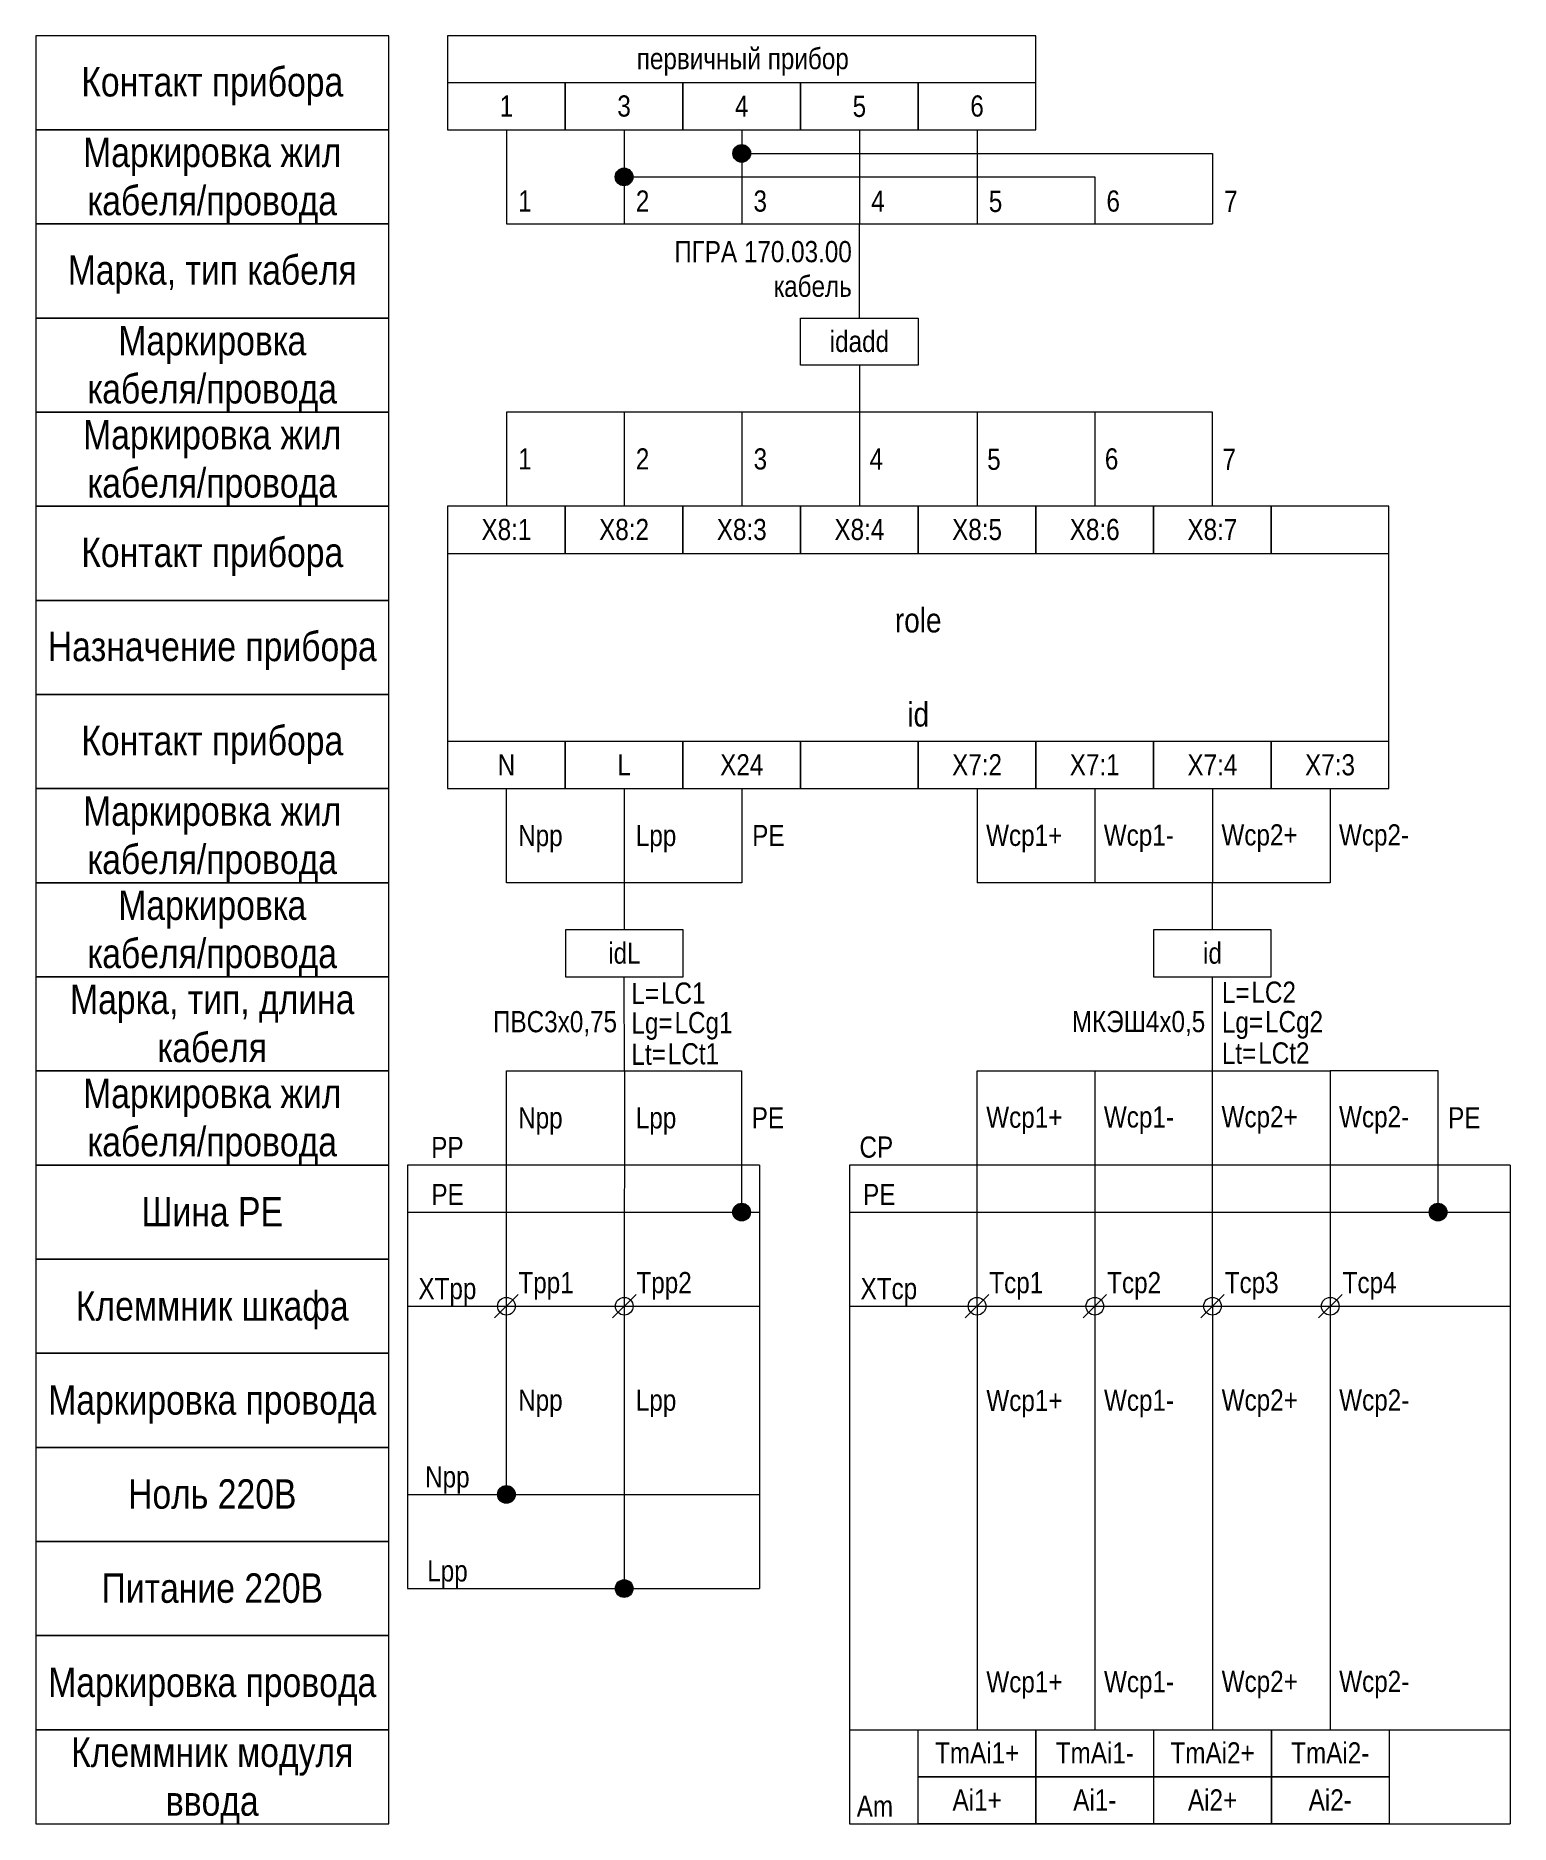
# Model space of a CAD drawing. Header units: millimetres. Extents: x 20 to 145, y -157 to -5.
import ezdxf

# ---------------------------------------------------------------- set-up
doc = ezdxf.new("R2010")
doc.units = ezdxf.units.MM
doc.header["$MEASUREMENT"] = 0
doc.linetypes.add('1_1', pattern=[2000, 1000, -1000])
doc.linetypes.add('4_2_1_2', pattern=[6702.777624, 3527.777672, -1763.888836, 0, -1411.111116])
for name, color, linetype in [('cp_names', 7, 'Continuous'), ('cp_params_ai', 7, 'Continuous'), ('cp_static_ai', 7, 'Continuous'), ('id_names', 7, 'Continuous'), ('id_params', 7, 'Continuous'), ('id_params_ai', 7, 'Continuous'), ('id_static', 7, 'Continuous'), ('id_static_ai', 7, 'Continuous')]:
    doc.layers.add(name, color=color, linetype=linetype)
doc.styles.add('СГЕНЕРИР_СТИЛЬ_1', font='')
doc.styles.get('СГЕНЕРИР_СТИЛЬ_1').set_extended_font_data('Arial Narrow')

msp = doc.modelspace()

# ---------------------------------------------------------------- hatches: boundary and pattern name
at = {"layer": 'cp_static_ai', "linetype": 'Continuous', "lineweight": 0, "true_color": 0x000000}
msp.add_hatch(color=18, dxfattribs=at).paths.add_polyline_path([(138.43, -105), (138.49, -105.29), (138.65, -105.53), (138.9, -105.69), (139.18, -105.75), (139.47, -105.69), (139.71, -105.53), (139.88, -105.29), (139.93, -105), (139.88, -104.71), (139.71, -104.47), (139.47, -104.31), (139.18, -104.25), (138.9, -104.31), (138.65, -104.47), (138.49, -104.71)])
at = {"layer": 'id_static', "linetype": 'Continuous', "lineweight": 0, "true_color": 0x000000}
for points in [[(79.24, -105), (79.3, -105.29), (79.46, -105.53), (79.71, -105.69), (79.99, -105.75), (80.28, -105.69), (80.52, -105.53), (80.69, -105.29), (80.74, -105), (80.69, -104.71), (80.52, -104.47), (80.28, -104.31), (79.99, -104.25), (79.71, -104.31), (79.46, -104.47), (79.3, -104.71)], [(59.25, -129), (59.3, -129.29), (59.47, -129.53), (59.71, -129.69), (60, -129.75), (60.28, -129.69), (60.53, -129.53), (60.69, -129.29), (60.75, -129), (60.69, -128.71), (60.53, -128.47), (60.28, -128.31), (60, -128.25), (59.71, -128.31), (59.47, -128.47), (59.3, -128.71)], [(69.26, -137), (69.32, -137.29), (69.48, -137.53), (69.73, -137.69), (70.01, -137.75), (70.3, -137.69), (70.54, -137.53), (70.71, -137.29), (70.76, -137), (70.71, -136.71), (70.54, -136.47), (70.3, -136.31), (70.01, -136.25), (69.73, -136.31), (69.48, -136.47), (69.32, -136.71)]]:
    msp.add_hatch(color=18, dxfattribs=at).paths.add_polyline_path(points)
at = {"layer": 'id_static_ai', "linetype": 'Continuous', "lineweight": 0, "true_color": 0x000000}
for points in [[(79.25, -15), (79.31, -15.29), (79.47, -15.53), (79.71, -15.69), (80, -15.75), (80.29, -15.69), (80.53, -15.53), (80.69, -15.29), (80.75, -15), (80.69, -14.71), (80.53, -14.47), (80.29, -14.31), (80, -14.25), (79.71, -14.31), (79.47, -14.47), (79.31, -14.71)], [(69.25, -17), (69.31, -17.29), (69.47, -17.53), (69.71, -17.69), (70, -17.75), (70.29, -17.69), (70.53, -17.53), (70.69, -17.29), (70.75, -17), (70.69, -16.71), (70.53, -16.47), (70.29, -16.31), (70, -16.25), (69.71, -16.31), (69.47, -16.47), (69.31, -16.71)]]:
    msp.add_hatch(color=18, dxfattribs=at).paths.add_polyline_path(points)

# ---------------------------------------------------------------- linework, layer by layer
at = {"layer": 'cp_names', "color": 7, "linetype": 'Continuous', "lineweight": 15, "ltscale": 100}
for points in [[(20, -109), (50, -109), (50, -101), (20, -101)], [(20, -117), (50, -117), (50, -109), (20, -109)], [(20, -125), (50, -125), (50, -117), (20, -117)], [(20, -133), (50, -133), (50, -125), (20, -125)], [(20, -141), (50, -141), (50, -133), (20, -133)], [(20, -149), (50, -149), (50, -141), (20, -141)], [(20, -157), (50, -157), (50, -149), (20, -149)]]:
    msp.add_lwpolyline(points, close=True, dxfattribs=at)
at = {"layer": 'cp_static_ai', "color": 7, "linetype": 'Continuous', "lineweight": 15, "ltscale": 100}
for p, q in [((100, -113), (100, -93)), ((100, -93), (120.01, -93)), ((110, -93), (110.01, -113)), ((120.01, -113), (120.01, -93)), ((120.01, -93), (130, -93)), ((130, -93), (130.02, -113)), ((139.18, -93), (130, -93)), ((139.18, -104.25), (139.18, -93)), ((89.16, -105), (145.32, -105)), ((99, -114), (101, -112)), ((109.01, -114), (111.01, -112)), ((119.01, -114), (121.01, -112)), ((129.02, -114), (131.02, -112)), ((100, -113), (100, -149)), ((110.01, -113), (110.01, -149)), ((120.01, -113), (120.01, -149)), ((130.02, -113), (130.02, -149)), ((89.16, -149), (145.32, -149)), ((89.16, -157), (145.32, -157))]:
    msp.add_line(p, q, dxfattribs=at)
at = {"layer": 'cp_static_ai', "color": 7, "linetype": '1_1', "lineweight": 15, "ltscale": 100}
for p, q in [((145.32, -101), (89.16, -101)), ((89.16, -101), (89.16, -157)), ((145.32, -101), (145.32, -157))]:
    msp.add_line(p, q, dxfattribs=at)
at = {"layer": 'cp_static_ai', "color": 7, "linetype": '4_2_1_2', "lineweight": 15, "ltscale": 100}
msp.add_line((89.16, -113), (145.32, -113), dxfattribs=at)
at = {"layer": 'cp_static_ai', "color": 7, "linetype": 'Continuous', "lineweight": 15, "ltscale": 100}
for points in [[(95.01, -149), (105.01, -149), (105.01, -153), (95.01, -153)], [(105.01, -149), (115.01, -149), (115.01, -153), (105.01, -153)], [(115.02, -149), (125.02, -149), (125.02, -153), (115.02, -153)], [(125.02, -149), (135.02, -149), (135.02, -153), (125.02, -153)], [(95.01, -153), (105.01, -153), (105.01, -157), (95.01, -157)], [(105.01, -153), (115.01, -153), (115.01, -157), (105.01, -157)], [(115.02, -153), (125.02, -153), (125.02, -157), (115.02, -157)], [(125.02, -153), (135.02, -153), (135.02, -157), (125.02, -157)]]:
    msp.add_lwpolyline(points, close=True, dxfattribs=at)
for centre in [(139.18, -105), (100, -113), (110.01, -113), (120.01, -113), (130.02, -113)]:
    msp.add_circle(centre, 0.75, dxfattribs=at)
at = {"layer": 'id_names', "color": 7, "linetype": 'Continuous', "lineweight": 15, "ltscale": 100}
for points in [[(20, -13), (50, -13), (50, -5), (20, -5)], [(20, -21), (50, -21), (50, -13), (20, -13)], [(20, -29), (50, -29), (50, -21), (20, -21)], [(20, -37), (50, -37), (50, -29), (20, -29)], [(20, -45), (50, -45), (50, -37), (20, -37)], [(20, -53), (50, -53), (50, -45), (20, -45)], [(20, -61), (50, -61), (50, -53), (20, -53)], [(20, -69), (50, -69), (50, -61), (20, -61)], [(20, -77), (50, -77), (50, -69), (20, -69)], [(20, -85), (50, -85), (50, -77), (20, -77)], [(20, -93), (50, -93), (50, -85), (20, -85)], [(20, -101), (50, -101), (50, -93), (20, -93)], [(20, -109), (50, -109), (50, -101), (20, -101)], [(20, -117), (50, -117), (50, -109), (20, -109)], [(20, -125), (50, -125), (50, -117), (20, -117)], [(20, -133), (50, -133), (50, -125), (20, -125)], [(20, -141), (50, -141), (50, -133), (20, -133)]]:
    msp.add_lwpolyline(points, close=True, dxfattribs=at)
at = {"layer": 'id_static', "color": 7, "linetype": 'Continuous', "lineweight": 15, "ltscale": 100}
for p, q in [((70, -69), (70, -77)), ((80, -69), (80, -77)), ((70.03, -81), (70.03, -77)), ((70.03, -93), (70.02, -85)), ((51.59, -105), (81.51, -105)), ((59, -114), (61, -112)), ((69.02, -114), (71.02, -112)), ((51.59, -129), (81.51, -129)), ((51.59, -137), (81.51, -137))]:
    msp.add_line(p, q, dxfattribs=at)
at = {"layer": 'id_static', "color": 7, "linetype": '1_1', "lineweight": 15, "ltscale": 100}
for p, q in [((81.51, -101), (51.59, -101)), ((51.59, -101), (51.59, -137)), ((81.51, -101), (81.51, -137))]:
    msp.add_line(p, q, dxfattribs=at)
at = {"layer": 'id_static', "color": 7, "linetype": '4_2_1_2', "lineweight": 15, "ltscale": 100}
msp.add_line((51.59, -113), (81.51, -113), dxfattribs=at)
at = {"layer": 'id_static', "color": 7, "linetype": 'Continuous', "lineweight": 15, "ltscale": 100}
for points in [[(55, -69), (65, -69), (65, -65), (55, -65)], [(65, -69), (75, -69), (75, -65), (65, -65)], [(75, -69), (85, -69), (85, -65), (75, -65)], [(65.02, -85), (75.02, -85), (75.02, -81), (65.02, -81)]]:
    msp.add_lwpolyline(points, close=True, dxfattribs=at)
for points in [[(80, -77), (60, -77), (60, -69)], [(70.03, -93), (70.02, -113)]]:
    msp.add_lwpolyline(points, dxfattribs=at)
at = {"layer": 'id_static', "color": 7, "linetype": 'Continuous', "lineweight": 15, "ltscale": 100, "flags": 128}
for points in [[(60, -128.25), (60, -93), (79.99, -93)], [(79.99, -93), (79.99, -104.25)], [(70.02, -113), (70.01, -136.25)]]:
    msp.add_lwpolyline(points, dxfattribs=at)
at = {"layer": 'id_static', "color": 7, "linetype": 'Continuous', "lineweight": 15, "ltscale": 100}
for centre in [(79.99, -105), (60, -113), (70.02, -113), (60, -129), (70.01, -137)]:
    msp.add_circle(centre, 0.75, dxfattribs=at)
at = {"layer": 'id_static_ai', "color": 7, "linetype": 'Continuous', "lineweight": 15, "ltscale": 100}
for p, q in [((70, -13), (70, -21)), ((80, -13), (80, -21)), ((90, -13), (90, -21)), ((100, -13), (100, -21)), ((80.75, -15), (120, -15)), ((120, -15), (120, -17)), ((70.75, -17), (110, -17)), ((110, -17), (110, -21)), ((120, -17), (120, -21)), ((90, -33), (90, -37)), ((70, -37), (70, -45)), ((80, -37), (80, -45)), ((90, -37), (90, -45)), ((100, -37), (100, -45)), ((110, -37), (110, -45)), ((100.01, -69), (100.01, -77)), ((110, -69), (110, -77)), ((120, -69), (120, -77)), ((120.01, -81), (120.01, -77)), ((120.01, -93), (120.01, -85))]:
    msp.add_line(p, q, dxfattribs=at)
for points in [[(55, -13), (105, -13), (105, -5), (55, -5)], [(55, -13), (65, -13), (65, -9), (55, -9)], [(65, -13), (75, -13), (75, -9), (65, -9)], [(75, -13), (85, -13), (85, -9), (75, -9)], [(85, -13), (95, -13), (95, -9), (85, -9)], [(95, -13), (105, -13), (105, -9), (95, -9)], [(85, -29), (95, -29), (95, -33), (85, -33)], [(55, -69), (135, -69), (135, -45), (55, -45)], [(55, -49), (65, -49), (65, -45), (55, -45)], [(65, -49), (75, -49), (75, -45), (65, -45)], [(75, -49), (85, -49), (85, -45), (75, -45)], [(85, -49), (95, -49), (95, -45), (85, -45)], [(95, -49), (105, -49), (105, -45), (95, -45)], [(105, -49), (115, -49), (115, -45), (105, -45)], [(115, -49), (125, -49), (125, -45), (115, -45)], [(125, -49), (135, -49), (135, -45), (125, -45)], [(85, -69), (95, -69), (95, -65), (85, -65)], [(95, -69), (105, -69), (105, -65), (95, -65)], [(105, -69), (115, -69), (115, -65), (105, -65)], [(115, -69), (125, -69), (125, -65), (115, -65)], [(125, -69), (135, -69), (135, -65), (125, -65)], [(115.01, -85), (125.01, -85), (125.01, -81), (115.01, -81)]]:
    msp.add_lwpolyline(points, close=True, dxfattribs=at)
for points in [[(60, -13), (60, -21), (120, -21)], [(90, -29), (90, -21)], [(120, -45), (120, -37), (60, -37), (60, -45)], [(130, -69), (130, -77), (120.01, -77)], [(120.01, -77), (100.01, -77)]]:
    msp.add_lwpolyline(points, dxfattribs=at)
for centre in [(80, -15), (70, -17)]:
    msp.add_circle(centre, 0.75, dxfattribs=at)

# ---------------------------------------------------------------- texts
at = {"layer": 'cp_names', "color": 7, "linetype": 'Continuous', "lineweight": 15, "char_height": 2.5, "attachment_point": 2, "style": 'СГЕНЕРИР_СТИЛЬ_1'}
for s, insert in [('\\A1;{\\pqc;\\fArial Narrow|b0|i0|c204|p34;Шина PE}', (35, -103.72)), ('\\A1;{\\pqc;\\fArial Narrow|b0|i0|c204|p34;Клеммник\\fArial Narrow|b0|i0|c204|p34; шкафа}', (35, -111.72)), ('\\A1;{\\pqc;\\fArial Narrow|b0|i0|c204|p34;Маркировка \\fArial Narrow|b0|i0|c204|p34;провода}', (35, -119.72)), ('\\A1;{\\pqc;\\fArial Narrow|b0|i0|c204|p34;Ноль 220В}', (35, -127.71)), ('\\A1;{\\pqc;\\fArial Narrow|b0|i0|c204|p34;Питание\\fArial Narrow|b0|i0|c204|p34; 220В}', (35, -135.71)), ('\\A1;{\\pqc;\\fArial Narrow|b0|i0|c204|p34;Маркировка \\fArial Narrow|b0|i0|c204|p34;провода}', (35, -143.72))]:
    msp.add_mtext(s, dxfattribs=dict(at, insert=insert))
at = {"layer": 'cp_names', "color": 7, "linetype": 'Continuous', "lineweight": 15, "insert": (35, -149.66), "char_height": 2.5, "attachment_point": 2, "line_spacing_factor": 0.996136, "style": 'СГЕНЕРИР_СТИЛЬ_1'}
msp.add_mtext('\\A1;{\\pqc;\\fArial Narrow|b0|i0|c204|p34;Клеммник модуля\\P\\pqc;\\fArial Narrow|b0|i0|c204|p34;ввода}', dxfattribs=at)
at = {"layer": 'cp_params_ai', "color": 7, "linetype": 'Continuous', "lineweight": 15, "char_height": 1.8, "style": 'СГЕНЕРИР_СТИЛЬ_1'}
for s, insert, attachment_point in [('\\A1;{\\pql;\\fArial Narrow|b0|i0|c204|p34;Wcp1\\fArial Narrow|b0|i0|c204|p34;+}', (100.78, -96.03), 1), ('\\A1;{\\pql;\\fArial Narrow|b0|i0|c204|p34;Wcp\\fArial Narrow|b0|i0|c204|p34;1-}', (110.78, -96.01), 1), ('\\A1;{\\pql;\\fArial Narrow|b0|i0|c204|p34;Wcp\\fArial Narrow|b0|i0|c204|p34;2+}', (120.78, -95.99), 1), ('\\A1;{\\pql;\\fArial Narrow|b0|i0|c204|p34;Wcp\\fArial Narrow|b0|i0|c204|p34;2-}', (130.77, -95.99), 1), ('\\A1;{\\pqc;\\fArial Narrow|b0|i0|c204|p34;CP}', (91.44, -98.57), 2), ('\\A1;{\\pql;\\fArial Narrow|b0|i0|c204|p34;XTcp}', (90.1, -110.6), 1), ('\\A1;{\\pql;\\fArial Narrow|b0|i0|c204|p34;Tcp1}', (101.04, -110.09), 1), ('\\A1;{\\pql;\\fArial Narrow|b0|i0|c204|p34;Tcp2}', (111.06, -110.09), 1), ('\\A1;{\\pql;\\fArial Narrow|b0|i0|c204|p34;Tcp3}', (121.05, -110.09), 1), ('\\A1;{\\pql;\\fArial Narrow|b0|i0|c204|p34;Tcp4}', (131.07, -110.09), 1), ('\\A1;{\\pql;\\fArial Narrow|b0|i0|c204|p34;Wcp\\fArial Narrow|b0|i0|c204|p34;1-}', (110.79, -120.09), 1), ('\\A1;{\\pql;\\fArial Narrow|b0|i0|c204|p34;Wcp\\fArial Narrow|b0|i0|c204|p34;2+}', (120.79, -120.07), 1), ('\\A1;{\\pql;\\fArial Narrow|b0|i0|c204|p34;Wcp\\fArial Narrow|b0|i0|c204|p34;2-}', (130.78, -120.07), 1), ('\\A1;{\\pql;\\fArial Narrow|b0|i0|c204|p34;Wcp1\\fArial Narrow|b0|i0|c204|p34;+}', (100.79, -120.11), 1), ('\\A1;{\\pql;\\fArial Narrow|b0|i0|c204|p34;Wcp1\\fArial Narrow|b0|i0|c204|p34;+}', (100.79, -144.03), 1), ('\\A1;{\\pql;\\fArial Narrow|b0|i0|c204|p34;Wcp\\fArial Narrow|b0|i0|c204|p34;1-}', (110.79, -144.01), 1), ('\\A1;{\\pql;\\fArial Narrow|b0|i0|c204|p34;Wcp\\fArial Narrow|b0|i0|c204|p34;2+}', (120.79, -143.99), 1), ('\\A1;{\\pql;\\fArial Narrow|b0|i0|c204|p34;Wcp\\fArial Narrow|b0|i0|c204|p34;2-}', (130.78, -143.99), 1), ('\\A1;{\\pqc;\\fArial Narrow|b0|i0|c204|p34;Tm\\fArial Narrow|b0|i0|c204|p34;Ai1+}', (100.01, -150.07), 2), ('\\A1;{\\pqc;\\fArial Narrow|b0|i0|c204|p34;TmAi1\\fArial Narrow|b0|i0|c204|p34;-}', (110.01, -150.07), 2), ('\\A1;{\\pqc;\\fArial Narrow|b0|i0|c204|p34;TmAi\\fArial Narrow|b0|i0|c204|p34;2\\fArial Narrow|b0|i0|c204|p34;+}', (120.02, -150.07), 2), ('\\A1;{\\pqc;\\fArial Narrow|b0|i0|c204|p34;TmAi\\fArial Narrow|b0|i0|c204|p34;2\\fArial Narrow|b0|i0|c204|p34;-}', (130.02, -150.07), 2), ('\\A1;{\\pqc;\\fArial Narrow|b0|i0|c204|p34;Am}', (91.32, -154.6), 2), ('\\A1;{\\pqc;\\fArial Narrow|b0|i0|c204|p34;Ai1+}', (100.01, -154.07), 2), ('\\A1;{\\pqc;\\fArial Narrow|b0|i0|c204|p34;Ai1\\fArial Narrow|b0|i0|c204|p34;-}', (110.01, -154.07), 2), ('\\A1;{\\pqc;\\fArial Narrow|b0|i0|c204|p34;Ai\\fArial Narrow|b0|i0|c204|p34;2\\fArial Narrow|b0|i0|c204|p34;+}', (120.02, -154.07), 2), ('\\A1;{\\pqc;\\fArial Narrow|b0|i0|c204|p34;Ai\\fArial Narrow|b0|i0|c204|p34;2\\fArial Narrow|b0|i0|c204|p34;-}', (130.02, -154.07), 2)]:
    msp.add_mtext(s, dxfattribs=dict(at, insert=insert, attachment_point=attachment_point))
at = {"layer": 'cp_static_ai', "color": 7, "linetype": 'Continuous', "lineweight": 15, "char_height": 1.8, "style": 'СГЕНЕРИР_СТИЛЬ_1'}
for s, insert, attachment_point in [('\\A1;{\\pqr;\\fArial Narrow|b0|i0|c204|p34;PE}', (142.79, -96.08), 3), ('\\A1;{\\pqc;\\fArial Narrow|b0|i0|c204|p34;PE}', (91.69, -102.6), 2)]:
    msp.add_mtext(s, dxfattribs=dict(at, insert=insert, attachment_point=attachment_point))
at = {"layer": 'id_names', "color": 7, "linetype": 'Continuous', "lineweight": 15, "char_height": 2.5, "attachment_point": 2, "style": 'СГЕНЕРИР_СТИЛЬ_1'}
for s, insert in [('\\A1;{\\pqc;\\fArial Narrow|b0|i0|c204|p34;Контакт прибора}', (35, -7.66)), ('\\A1;{\\pqc;\\fArial Narrow|b0|i0|c204|p34;Марка, тип кабеля}', (35, -23.66)), ('\\A1;{\\pqc;\\fArial Narrow|b0|i0|c204|p34;Контакт прибора}', (35, -47.66)), ('\\A1;{\\pqc;\\fArial Narrow|b0|i0|c204|p34;Назначение прибора}', (35, -55.66)), ('\\A1;{\\pqc;\\fArial Narrow|b0|i0|c204|p34;Контакт прибора}', (35, -63.66)), ('\\A1;{\\pqc;\\fArial Narrow|b0|i0|c204|p34;Шина PE}', (35, -103.72)), ('\\A1;{\\pqc;\\fArial Narrow|b0|i0|c204|p34;Клеммник\\fArial Narrow|b0|i0|c204|p34; шкафа}', (35, -111.72)), ('\\A1;{\\pqc;\\fArial Narrow|b0|i0|c204|p34;Маркировка \\fArial Narrow|b0|i0|c204|p34;провода}', (35, -119.72)), ('\\A1;{\\pqc;\\fArial Narrow|b0|i0|c204|p34;Ноль 220В}', (35, -127.71)), ('\\A1;{\\pqc;\\fArial Narrow|b0|i0|c204|p34;Питание\\fArial Narrow|b0|i0|c204|p34; 220В}', (35, -135.71))]:
    msp.add_mtext(s, dxfattribs=dict(at, insert=insert))
for s, insert, line_spacing_factor in [('\\A1;{\\pqc;\\fArial Narrow|b0|i0|c204|p34;Маркировка жил\\P\\pqc;\\fArial Narrow|b0|i0|c204|p34;кабеля/провода}', (35, -13.66), 0.982786), ('\\A1;{\\pqc;\\fArial Narrow|b0|i0|c204|p34;Маркировка\\P\\pqc;\\fArial Narrow|b0|i0|c204|p34;кабеля/провода}', (35, -29.66), 0.982786), ('\\A1;{\\pqc;\\fArial Narrow|b0|i0|c204|p34;Маркировка жил\\P\\pqc;\\fArial Narrow|b0|i0|c204|p34;кабеля/провода}', (35, -37.66), 0.982786), ('\\A1;{\\pqc;\\fArial Narrow|b0|i0|c204|p34;Маркировка жил\\P\\pqc;\\fArial Narrow|b0|i0|c204|p34;кабеля/провода}', (35, -69.66), 0.982786), ('\\A1;{\\pqc;\\fArial Narrow|b0|i0|c204|p34;Маркировка\\P\\pqc;\\fArial Narrow|b0|i0|c204|p34;кабеля/провода}', (35, -77.66), 0.982786), ('\\A1;{\\pqc;\\fArial Narrow|b0|i0|c204|p34;Марка, тип\\fArial Narrow|b0|i0|c204|p34;, длина\\P\\pqc;\\fArial Narrow|b0|i0|c204|p34;кабеля}', (35, -85.66), 0.98101), ('\\A1;{\\pqc;\\fArial Narrow|b0|i0|c204|p34;Маркировка жил\\P\\pqc;\\fArial Narrow|b0|i0|c204|p34;кабеля/провода}', (35, -93.66), 0.982786)]:
    msp.add_mtext(s, dxfattribs=dict(at, insert=insert, line_spacing_factor=line_spacing_factor))
at = {"layer": 'id_params', "color": 7, "linetype": 'Continuous', "lineweight": 15, "char_height": 1.8, "style": 'СГЕНЕРИР_СТИЛЬ_1'}
for s, insert, attachment_point in [('\\A1;{\\pql;\\fArial Narrow|b0|i0|c204|p34;N\\fArial Narrow|b0|i0|c204|p34;p\\fArial Narrow|b0|i0|c204|p34;p}', (61, -72.08), 1), ('\\A1;{\\pql;\\fArial Narrow|b0|i0|c204|p34;L\\fArial Narrow|b0|i0|c204|p34;p\\fArial Narrow|b0|i0|c204|p34;p}', (71, -72.08), 1), ('\\A1;{\\pqc;\\fArial Narrow|b0|i0|c204|p34;id\\fArial Narrow|b0|i0|c204|p34;L}', (70.03, -82.08), 2), ('\\A1;{\\pql;\\fArial Narrow|b0|i0|c204|p34;LC\\fArial Narrow|b0|i0|c204|p34;1}', (73.14, -85.48), 1), ('\\A1;{\\pql;\\fArial Narrow|b0|i0|c204|p34;LCg\\fArial Narrow|b0|i0|c204|p34;1}', (74.29, -87.99), 1), ('\\A1;{\\pql;\\fArial Narrow|b0|i0|c204|p34;LCt\\fArial Narrow|b0|i0|c204|p34;1}', (73.72, -90.64), 1), ('\\A1;{\\pql;\\fArial Narrow|b0|i0|c204|p34;N\\fArial Narrow|b0|i0|c204|p34;p\\fArial Narrow|b0|i0|c204|p34;p}', (61, -96.08), 1), ('\\A1;{\\pql;\\fArial Narrow|b0|i0|c204|p34;L\\fArial Narrow|b0|i0|c204|p34;p\\fArial Narrow|b0|i0|c204|p34;p}', (71, -96.08), 1), ('\\A1;{\\pql;\\fArial Narrow|b0|i0|c204|p34;P\\fArial Narrow|b0|i0|c204|p34;P}', (53.61, -98.6), 1), ('\\A1;{\\pql;\\fArial Narrow|b0|i0|c204|p34;XTpp}', (52.52, -110.6), 1), ('\\A1;{\\pql;\\fArial Narrow|b0|i0|c204|p34;Tpp1}', (61.02, -110.09), 1), ('\\A1;{\\pql;\\fArial Narrow|b0|i0|c204|p34;Tpp2}', (71.05, -110.09), 1), ('\\A1;{\\pql;\\fArial Narrow|b0|i0|c204|p34;N\\fArial Narrow|b0|i0|c204|p34;p\\fArial Narrow|b0|i0|c204|p34;p}', (61, -120.08), 1), ('\\A1;{\\pql;\\fArial Narrow|b0|i0|c204|p34;L\\fArial Narrow|b0|i0|c204|p34;p\\fArial Narrow|b0|i0|c204|p34;p}', (71, -120.08), 1), ('\\A1;{\\pql;\\fArial Narrow|b0|i0|c204|p34;N\\fArial Narrow|b0|i0|c204|p34;p\\fArial Narrow|b0|i0|c204|p34;p}', (53.09, -126.6), 1), ('\\A1;{\\pql;\\fArial Narrow|b0|i0|c204|p34;L\\fArial Narrow|b0|i0|c204|p34;p\\fArial Narrow|b0|i0|c204|p34;p}', (53.27, -134.6), 1)]:
    msp.add_mtext(s, dxfattribs=dict(at, insert=insert, attachment_point=attachment_point))
at = {"layer": 'id_params_ai', "color": 7, "linetype": 'Continuous', "lineweight": 15, "attachment_point": 2, "style": 'СГЕНЕРИР_СТИЛЬ_1'}
for s, insert, char_height, width in [('\\A1;{\\pqc;\\fArial Narrow|b0|i0|c204|p34;первичный прибор}', (80.09, -6.04), 1.8, 50), ('\\A1;{\\pqc;\\fArial Narrow|b0|i0|c204|p34;role}', (95, -53.65), 2.0728, 60)]:
    msp.add_mtext(s, dxfattribs=dict(at, insert=insert, char_height=char_height, width=width))
at = {"layer": 'id_params_ai', "color": 7, "linetype": 'Continuous', "lineweight": 15, "style": 'СГЕНЕРИР_СТИЛЬ_1'}
for s, insert, char_height, attachment_point in [('\\A1;{\\pqc;\\fArial Narrow|b0|i0|c204|p34;id\\fArial Narrow|b0|i0|c204|p34;add}', (90, -30.08), 1.8, 2), ('\\A1;{\\pqc;\\fArial Narrow|b0|i0|c204|p34;id}', (95, -61.65), 2.0728, 2), ('\\A1;{\\pql;\\fArial Narrow|b0|i0|c204|p34;Wcp1\\fArial Narrow|b0|i0|c204|p34;+}', (100.77, -72.07), 1.8, 1), ('\\A1;{\\pql;\\fArial Narrow|b0|i0|c204|p34;Wcp\\fArial Narrow|b0|i0|c204|p34;1-}', (110.77, -72.05), 1.8, 1), ('\\A1;{\\pql;\\fArial Narrow|b0|i0|c204|p34;Wcp\\fArial Narrow|b0|i0|c204|p34;2+}', (120.77, -72.03), 1.8, 1), ('\\A1;{\\pql;\\fArial Narrow|b0|i0|c204|p34;Wcp\\fArial Narrow|b0|i0|c204|p34;2-}', (130.76, -72.03), 1.8, 1), ('\\A1;{\\pqc;\\fArial Narrow|b0|i0|c204|p34;id}', (120.01, -82.08), 1.8, 2), ('\\A1;{\\pql;\\fArial Narrow|b0|i0|c204|p34;LC\\fArial Narrow|b0|i0|c204|p34;2}', (123.32, -85.4), 1.8, 1), ('\\A1;{\\pql;\\fArial Narrow|b0|i0|c204|p34;LCg\\fArial Narrow|b0|i0|c204|p34;2}', (124.48, -87.91), 1.8, 1), ('\\A1;{\\pql;\\fArial Narrow|b0|i0|c204|p34;LCt\\fArial Narrow|b0|i0|c204|p34;2}', (123.9, -90.57), 1.8, 1)]:
    msp.add_mtext(s, dxfattribs=dict(at, insert=insert, char_height=char_height, attachment_point=attachment_point))
at = {"layer": 'id_static', "color": 7, "linetype": 'Continuous', "lineweight": 15, "char_height": 1.8, "style": 'СГЕНЕРИР_СТИЛЬ_1'}
for s, insert, attachment_point in [('\\A1;{\\pqc;\\fArial Narrow|b0|i0|c204|p34;N}', (60, -66.08), 2), ('\\A1;{\\pqc;\\fArial Narrow|b0|i0|c204|p34;L}', (70, -66.08), 2), ('\\A1;{\\pqc;\\fArial Narrow|b0|i0|c204|p34;X24}', (80, -66.07), 2), ('\\A1;{\\pqr;\\fArial Narrow|b0|i0|c204|p34;PE}', (83.64, -72.08), 3), ('\\A1;{\\pql;\\fArial Narrow|b0|i0|c204|p34;L=}', (70.63, -85.51), 1), ('\\A1;{\\pql;\\fArial Narrow|b0|i0|c204|p34;Lg=}', (70.63, -88.02), 1), ('\\A1;{\\pql;\\fArial Narrow|b0|i0|c204|p34;Lt=}', (70.63, -90.68), 1), ('\\A1;{\\pqr;\\fArial Narrow|b0|i0|c204|p34;PE}', (83.6, -96.08), 3), ('\\A1;{\\pqc;\\fArial Narrow|b0|i0|c204|p34;PE}', (55, -102.6), 2)]:
    msp.add_mtext(s, dxfattribs=dict(at, insert=insert, attachment_point=attachment_point))
at = {"layer": 'id_static', "color": 7, "linetype": 'Continuous', "lineweight": 40, "insert": (58.86, -87.91), "char_height": 1.8, "attachment_point": 1, "style": 'СГЕНЕРИР_СТИЛЬ_1'}
msp.add_mtext('\\A1;{\\pql;\\fArial Narrow|b0|i0|c204|p34;ПВС3х0,\\fArial Narrow|b0|i0|c204|p34;7\\fArial Narrow|b0|i0|c204|p34;5}', dxfattribs=at)
at = {"layer": 'id_static_ai', "color": 7, "linetype": 'Continuous', "lineweight": 15, "char_height": 1.8, "style": 'СГЕНЕРИР_СТИЛЬ_1'}
for s, insert, attachment_point in [('\\A1;{\\pqc;\\fArial Narrow|b0|i0|c204|p34;1}', (60, -10.07), 2), ('\\A1;{\\pqc;\\fArial Narrow|b0|i0|c204|p34;3}', (70, -10.07), 2), ('\\A1;{\\pqc;\\fArial Narrow|b0|i0|c204|p34;4}', (80, -10.08), 2), ('\\A1;{\\pqc;\\fArial Narrow|b0|i0|c204|p34;5}', (90, -10.1), 2), ('\\A1;{\\pqc;\\fArial Narrow|b0|i0|c204|p34;6}', (100, -10.07), 2), ('\\A1;{\\pql;\\fArial Narrow|b0|i0|c204|p34;1}', (61, -18.15), 1), ('\\A1;{\\pql;\\fArial Narrow|b0|i0|c204|p34;2}', (71, -18.15), 1), ('\\A1;{\\pql;\\fArial Narrow|b0|i0|c204|p34;3}', (81, -18.15), 1), ('\\A1;{\\pql;\\fArial Narrow|b0|i0|c204|p34;4}', (91, -18.16), 1), ('\\A1;{\\pql;\\fArial Narrow|b0|i0|c204|p34;5}', (101, -18.18), 1), ('\\A1;{\\pql;\\fArial Narrow|b0|i0|c204|p34;6}', (111, -18.15), 1), ('\\A1;{\\pql;\\fArial Narrow|b0|i0|c204|p34;7}', (121, -18.18), 1), ('\\A1;{\\pql;\\fArial Narrow|b0|i0|c204|p34;1}', (61, -40.07), 1), ('\\A1;{\\pql;\\fArial Narrow|b0|i0|c204|p34;2}', (71, -40.07), 1), ('\\A1;{\\pql;\\fArial Narrow|b0|i0|c204|p34;3}', (81.01, -40.07), 1), ('\\A1;{\\pqr;\\fArial Narrow|b0|i0|c204|p34;4}', (92.01, -40.08), 3), ('\\A1;{\\pqr;\\fArial Narrow|b0|i0|c204|p34;5}', (102.01, -40.1), 3), ('\\A1;{\\pqr;\\fArial Narrow|b0|i0|c204|p34;6}', (112.01, -40.07), 3), ('\\A1;{\\pqr;\\fArial Narrow|b0|i0|c204|p34;7}', (122.01, -40.1), 3), ('\\A1;{\\pqc;\\fArial Narrow|b0|i0|c204|p34;X\\fArial Narrow|b0|i0|c204|p34;8\\fArial Narrow|b0|i0|c204|p34;:1}', (60, -46.07), 2), ('\\A1;{\\pqc;\\fArial Narrow|b0|i0|c204|p34;X\\fArial Narrow|b0|i0|c204|p34;8\\fArial Narrow|b0|i0|c204|p34;:2}', (70, -46.07), 2), ('\\A1;{\\pqc;\\fArial Narrow|b0|i0|c204|p34;X\\fArial Narrow|b0|i0|c204|p34;8\\fArial Narrow|b0|i0|c204|p34;:3}', (80, -46.07), 2), ('\\A1;{\\pqc;\\fArial Narrow|b0|i0|c204|p34;X\\fArial Narrow|b0|i0|c204|p34;8\\fArial Narrow|b0|i0|c204|p34;:4}', (90, -46.07), 2), ('\\A1;{\\pqc;\\fArial Narrow|b0|i0|c204|p34;X\\fArial Narrow|b0|i0|c204|p34;8\\fArial Narrow|b0|i0|c204|p34;:5}', (100, -46.07), 2), ('\\A1;{\\pqc;\\fArial Narrow|b0|i0|c204|p34;X\\fArial Narrow|b0|i0|c204|p34;8\\fArial Narrow|b0|i0|c204|p34;:6}', (110, -46.07), 2), ('\\A1;{\\pqc;\\fArial Narrow|b0|i0|c204|p34;X8:\\fArial Narrow|b0|i0|c204|p34;7}', (120, -46.07), 2), ('\\A1;{\\pqc;\\fArial Narrow|b0|i0|c204|p34;X7:\\fArial Narrow|b0|i0|c204|p34;2}', (100, -66.07), 2), ('\\A1;{\\pqc;\\fArial Narrow|b0|i0|c204|p34;X7:\\fArial Narrow|b0|i0|c204|p34;1}', (110, -66.07), 2), ('\\A1;{\\pqc;\\fArial Narrow|b0|i0|c204|p34;X7:\\fArial Narrow|b0|i0|c204|p34;4}', (120, -66.08), 2), ('\\A1;{\\pqc;\\fArial Narrow|b0|i0|c204|p34;X7:\\fArial Narrow|b0|i0|c204|p34;3}', (130, -66.07), 2), ('\\A1;{\\pql;\\fArial Narrow|b0|i0|c204|p34;L=}', (120.81, -85.43), 1), ('\\A1;{\\pql;\\fArial Narrow|b0|i0|c204|p34;Lg=}', (120.81, -87.95), 1), ('\\A1;{\\pql;\\fArial Narrow|b0|i0|c204|p34;Lt=}', (120.81, -90.6), 1)]:
    msp.add_mtext(s, dxfattribs=dict(at, insert=insert, attachment_point=attachment_point))
at = {"layer": 'id_static_ai', "color": 7, "linetype": 'Continuous', "lineweight": 40, "insert": (74.27, -22.45), "char_height": 1.8, "attachment_point": 1, "line_spacing_factor": 0.981145, "style": 'СГЕНЕРИР_СТИЛЬ_1'}
msp.add_mtext('\\A1;{\\pql;\\fArial Narrow|b0|i0|c204|p34;ПГРА 170.03.00\\P\\pqr;\\fArial Narrow|b0|i0|c204|p34;кабель}', dxfattribs=at)
at = {"layer": 'id_static_ai', "color": 7, "linetype": 'Continuous', "lineweight": 40, "insert": (108.06, -87.9), "char_height": 1.8, "attachment_point": 1, "style": 'СГЕНЕРИР_СТИЛЬ_1'}
msp.add_mtext('\\A1;{\\pql;\\fArial Narrow|b0|i0|c204|p34;МКЭШ\\fArial Narrow|b0|i0|c204|p34;4\\fArial Narrow|b0|i0|c204|p34;х0,5}', dxfattribs=at)

doc.saveas('drawing.dxf')
